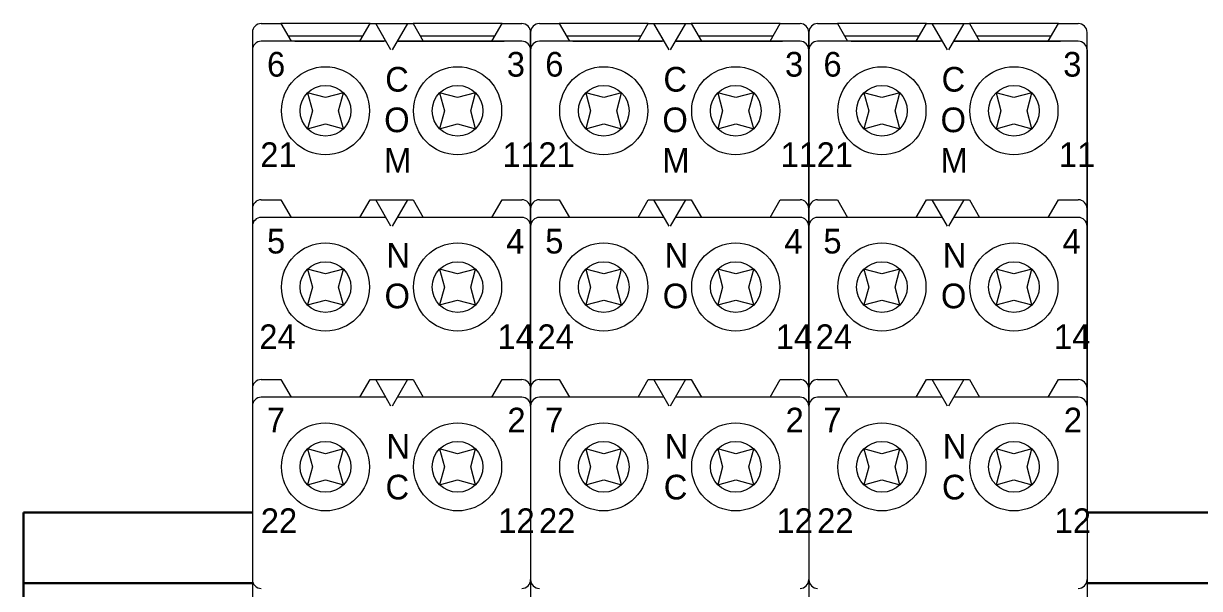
# Model space of a CAD drawing. Header units: millimetres. Extents: x -6000 to 26000, y -6000 to 26000.
# Drawn here: x 78.37 to 87.66, y -3857.66 to -3853.2 of the extents above; entities that cross this region are included whole.
import ezdxf

# ---------------------------------------------------------------- set-up
doc = ezdxf.new("R2010")
doc.units = ezdxf.units.MM
doc.header["$MEASUREMENT"] = 0
for name, color, linetype, lineweight in [('Чертеж и Рисунок_Ном._пера__1', 7, 'Continuous', 15), ('Чертеж и Рисунок_Ном._пера__21', 7, 'Continuous', 30), ('Чертеж и Рисунок_Ном._пера__7', 7, 'Continuous', 15)]:
    doc.layers.add(name, color=color, linetype=linetype, lineweight=lineweight)
doc.styles.add('СГЕНЕРИР_СТИЛЬ_3', font='arial.ttf')

msp = doc.modelspace()

# ---------------------------------------------------------------- linework, layer by layer
at = {"layer": 'Чертеж и Рисунок_Ном._пера__21', "color": 7, "linetype": 'Continuous', "lineweight": 30}
for p, q in [((78.3658, -3857.0623), (80.1741, -3857.0623)), ((78.3658, -3861.9308), (78.3658, -3857.0623)), ((86.7675, -3857.0623), (91.6599, -3857.0623)), ((78.3658, -3857.6187), (80.1741, -3857.6187)), ((86.7675, -3857.6187), (91.6656, -3857.6187))]:
    msp.add_line(p, q, dxfattribs=at)
at = {"layer": 'Чертеж и Рисунок_Ном._пера__7', "color": 7, "linetype": 'Continuous', "lineweight": 15}
for p, q in [((80.1741, -3853.272), (80.1741, -3853.4111)), ((80.2437, -3853.2024), (80.3998, -3853.2024)), ((81.103, -3853.2024), (80.3998, -3853.2024)), ((80.3998, -3853.2024), (80.4802, -3853.3415)), ((81.0226, -3853.3415), (81.103, -3853.2024)), ((81.103, -3853.2024), (81.1478, -3853.2024)), ((81.1259, -3853.2024), (81.4202, -3853.2024)), ((81.2281, -3853.3415), (81.1478, -3853.2024)), ((81.2683, -3853.4111), (81.1478, -3853.2024)), ((81.1478, -3853.2024), (81.3982, -3853.2024)), ((81.3982, -3853.2024), (81.2778, -3853.4111)), ((81.3982, -3853.2024), (81.4431, -3853.2024)), ((82.1462, -3853.2024), (81.4431, -3853.2024)), ((81.4431, -3853.2024), (81.5234, -3853.3415)), ((82.0659, -3853.3415), (82.1462, -3853.2024)), ((82.1462, -3853.2024), (82.3024, -3853.2024)), ((82.3719, -3853.4111), (82.3719, -3853.272)), ((82.3719, -3853.272), (82.3719, -3853.4111)), ((82.4415, -3853.2024), (82.5976, -3853.2024)), ((83.3007, -3853.2024), (82.5976, -3853.2024)), ((82.5976, -3853.2024), (82.6779, -3853.3415)), ((83.2204, -3853.3415), (83.3007, -3853.2024)), ((83.3007, -3853.2024), (83.3456, -3853.2024)), ((83.3237, -3853.2024), (83.6179, -3853.2024)), ((83.4259, -3853.3415), (83.3456, -3853.2024)), ((83.4661, -3853.4111), (83.3456, -3853.2024)), ((83.3456, -3853.2024), (83.596, -3853.2024)), ((83.596, -3853.2024), (83.4755, -3853.4111)), ((83.596, -3853.2024), (83.6409, -3853.2024)), ((84.344, -3853.2024), (83.6409, -3853.2024)), ((83.6409, -3853.2024), (83.7212, -3853.3415)), ((84.2637, -3853.3415), (84.344, -3853.2024)), ((84.344, -3853.2024), (84.5001, -3853.2024)), ((84.5697, -3853.4111), (84.5697, -3853.272)), ((84.5697, -3853.272), (84.5697, -3853.4111)), ((84.6392, -3853.2024), (84.7954, -3853.2024)), ((85.4985, -3853.2024), (84.7954, -3853.2024)), ((84.7954, -3853.2024), (84.8757, -3853.3415)), ((85.4182, -3853.3415), (85.4985, -3853.2024)), ((85.4985, -3853.2024), (85.5434, -3853.2024)), ((85.5215, -3853.2024), (85.8157, -3853.2024)), ((85.6237, -3853.3415), (85.5434, -3853.2024)), ((85.6639, -3853.4111), (85.5434, -3853.2024)), ((85.5434, -3853.2024), (85.7938, -3853.2024)), ((85.7938, -3853.2024), (85.6733, -3853.4111)), ((85.7938, -3853.2024), (85.8387, -3853.2024)), ((86.5418, -3853.2024), (85.8387, -3853.2024)), ((85.8387, -3853.2024), (85.919, -3853.3415)), ((86.4615, -3853.3415), (86.5418, -3853.2024)), ((86.5418, -3853.2024), (86.6979, -3853.2024)), ((86.7675, -3853.4111), (86.7675, -3853.272)), ((81.2281, -3853.3415), (80.2437, -3853.3415)), ((80.4561, -3853.2998), (81.0467, -3853.2998)), ((80.508, -3853.3415), (81.2129, -3853.3415)), ((81.3179, -3853.3415), (82.1633, -3853.3415)), ((82.3024, -3853.3415), (81.3179, -3853.3415)), ((81.3331, -3853.3415), (82.1633, -3853.3415)), ((81.4993, -3853.2998), (82.09, -3853.2998)), ((83.4259, -3853.3415), (82.4415, -3853.3415)), ((82.6538, -3853.2998), (83.2445, -3853.2998)), ((82.7058, -3853.3415), (83.4107, -3853.3415)), ((83.5157, -3853.3415), (84.361, -3853.3415)), ((84.5001, -3853.3415), (83.5157, -3853.3415)), ((83.5309, -3853.3415), (84.361, -3853.3415)), ((83.6971, -3853.2998), (84.2878, -3853.2998)), ((85.6237, -3853.3415), (84.6392, -3853.3415)), ((84.8516, -3853.2998), (85.4423, -3853.2998)), ((84.9035, -3853.3415), (85.6085, -3853.3415)), ((85.7135, -3853.3415), (86.5588, -3853.3415)), ((86.6979, -3853.3415), (85.7135, -3853.3415)), ((85.7287, -3853.3415), (86.5588, -3853.3415)), ((85.8949, -3853.2998), (86.4856, -3853.2998)), ((80.1741, -3853.4111), (80.1741, -3859.4966)), ((80.1741, -3853.4111), (80.1741, -3854.663)), ((82.3719, -3853.4111), (82.3719, -3859.4966)), ((82.3719, -3854.663), (82.3719, -3853.4111)), ((82.3719, -3853.4111), (82.3719, -3859.4966)), ((82.3719, -3853.4111), (82.3719, -3854.663)), ((84.5697, -3853.4111), (84.5697, -3859.4966)), ((84.5697, -3854.663), (84.5697, -3853.4111)), ((84.5697, -3853.4111), (84.5697, -3859.4966)), ((84.5697, -3853.4111), (84.5697, -3854.663)), ((86.7675, -3853.4111), (86.7675, -3859.4966)), ((86.7675, -3854.663), (86.7675, -3853.4111)), ((80.6098, -3853.7494), (80.6477, -3853.891)), ((80.7514, -3853.7873), (80.6098, -3853.7494)), ((80.893, -3853.7494), (80.7514, -3853.7873)), ((80.8551, -3853.891), (80.893, -3853.7494)), ((81.7947, -3853.7873), (81.653, -3853.7494)), ((81.653, -3853.7494), (81.691, -3853.891)), ((81.9363, -3853.7494), (81.7947, -3853.7873)), ((81.8983, -3853.891), (81.9363, -3853.7494)), ((82.8075, -3853.7494), (82.8455, -3853.891)), ((82.9492, -3853.7873), (82.8075, -3853.7494)), ((83.0908, -3853.7494), (82.9492, -3853.7873)), ((83.0529, -3853.891), (83.0908, -3853.7494)), ((83.9924, -3853.7873), (83.8508, -3853.7494)), ((83.8508, -3853.7494), (83.8888, -3853.891)), ((84.1341, -3853.7494), (83.9924, -3853.7873)), ((84.0961, -3853.891), (84.1341, -3853.7494)), ((85.0053, -3853.7494), (85.0433, -3853.891)), ((85.147, -3853.7873), (85.0053, -3853.7494)), ((85.2886, -3853.7494), (85.147, -3853.7873)), ((85.2506, -3853.891), (85.2886, -3853.7494)), ((86.1902, -3853.7873), (86.0486, -3853.7494)), ((86.0486, -3853.7494), (86.0865, -3853.891)), ((86.3318, -3853.7494), (86.1902, -3853.7873)), ((86.2939, -3853.891), (86.3318, -3853.7494)), ((80.6477, -3853.891), (80.6098, -3854.0326)), ((80.893, -3854.0326), (80.8551, -3853.891)), ((81.691, -3853.891), (81.653, -3854.0326)), ((81.9363, -3854.0326), (81.8983, -3853.891)), ((82.8455, -3853.891), (82.8075, -3854.0326)), ((83.0908, -3854.0326), (83.0529, -3853.891)), ((83.8888, -3853.891), (83.8508, -3854.0326)), ((84.1341, -3854.0326), (84.0961, -3853.891)), ((85.0433, -3853.891), (85.0053, -3854.0326)), ((85.2886, -3854.0326), (85.2506, -3853.891)), ((86.0865, -3853.891), (86.0486, -3854.0326)), ((86.3318, -3854.0326), (86.2939, -3853.891)), ((80.6098, -3854.0326), (80.7514, -3853.9947)), ((80.7514, -3853.9947), (80.893, -3854.0326)), ((81.653, -3854.0326), (81.7947, -3853.9947)), ((81.7947, -3853.9947), (81.9363, -3854.0326)), ((82.8075, -3854.0326), (82.9492, -3853.9947)), ((82.9492, -3853.9947), (83.0908, -3854.0326)), ((83.8508, -3854.0326), (83.9924, -3853.9947)), ((83.9924, -3853.9947), (84.1341, -3854.0326)), ((85.0053, -3854.0326), (85.147, -3853.9947)), ((85.147, -3853.9947), (85.2886, -3854.0326)), ((86.0486, -3854.0326), (86.1902, -3853.9947)), ((86.1902, -3853.9947), (86.3318, -3854.0326)), ((80.1741, -3854.663), (80.1741, -3854.8021)), ((80.2437, -3854.5934), (80.3998, -3854.5934)), ((80.3998, -3854.5934), (80.4802, -3854.7325)), ((81.0226, -3854.7325), (81.103, -3854.5934)), ((81.103, -3854.5934), (81.1478, -3854.5934)), ((81.2683, -3854.8021), (81.1478, -3854.5934)), ((81.1478, -3854.5934), (81.3982, -3854.5934)), ((81.3982, -3854.5934), (81.2778, -3854.8021)), ((81.3982, -3854.5934), (81.4431, -3854.5934)), ((81.4431, -3854.5934), (81.5234, -3854.7325)), ((82.0659, -3854.7325), (82.1462, -3854.5934)), ((82.1462, -3854.5934), (82.3024, -3854.5934)), ((82.3719, -3854.8021), (82.3719, -3854.663)), ((82.3719, -3854.663), (82.3719, -3854.8021)), ((82.4415, -3854.5934), (82.5976, -3854.5934)), ((82.5976, -3854.5934), (82.6779, -3854.7325)), ((83.2204, -3854.7325), (83.3007, -3854.5934)), ((83.3007, -3854.5934), (83.3456, -3854.5934)), ((83.4661, -3854.8021), (83.3456, -3854.5934)), ((83.3456, -3854.5934), (83.596, -3854.5934)), ((83.596, -3854.5934), (83.4755, -3854.8021)), ((83.596, -3854.5934), (83.6409, -3854.5934)), ((83.6409, -3854.5934), (83.7212, -3854.7325)), ((84.2637, -3854.7325), (84.344, -3854.5934)), ((84.344, -3854.5934), (84.5001, -3854.5934)), ((84.5697, -3854.8021), (84.5697, -3854.663)), ((84.5697, -3854.663), (84.5697, -3854.8021)), ((84.6392, -3854.5934), (84.7954, -3854.5934)), ((84.7954, -3854.5934), (84.8757, -3854.7325)), ((85.4182, -3854.7325), (85.4985, -3854.5934)), ((85.4985, -3854.5934), (85.5434, -3854.5934)), ((85.6639, -3854.8021), (85.5434, -3854.5934)), ((85.5434, -3854.5934), (85.7938, -3854.5934)), ((85.7938, -3854.5934), (85.6733, -3854.8021)), ((85.7938, -3854.5934), (85.8387, -3854.5934)), ((85.8387, -3854.5934), (85.919, -3854.7325)), ((86.4615, -3854.7325), (86.5418, -3854.5934)), ((86.5418, -3854.5934), (86.6979, -3854.5934)), ((86.7675, -3854.8021), (86.7675, -3854.663)), ((81.2281, -3854.7325), (80.2437, -3854.7325)), ((82.3024, -3854.7325), (81.3179, -3854.7325)), ((83.4259, -3854.7325), (82.4415, -3854.7325)), ((84.5001, -3854.7325), (83.5157, -3854.7325)), ((85.6237, -3854.7325), (84.6392, -3854.7325)), ((86.6979, -3854.7325), (85.7135, -3854.7325)), ((80.1741, -3854.8021), (80.1741, -3856.0818)), ((82.3719, -3856.0818), (82.3719, -3854.8021)), ((82.3719, -3854.8021), (82.3719, -3856.0818)), ((84.5697, -3856.0818), (84.5697, -3854.8021)), ((84.5697, -3854.8021), (84.5697, -3856.0818)), ((86.7675, -3856.0818), (86.7675, -3854.8021)), ((80.6098, -3855.1404), (80.6477, -3855.282)), ((80.7514, -3855.1783), (80.6098, -3855.1404)), ((80.893, -3855.1404), (80.7514, -3855.1783)), ((80.8551, -3855.282), (80.893, -3855.1404)), ((81.653, -3855.1404), (81.691, -3855.282)), ((81.7947, -3855.1783), (81.653, -3855.1404)), ((81.9363, -3855.1404), (81.7947, -3855.1783)), ((81.8983, -3855.282), (81.9363, -3855.1404)), ((82.8075, -3855.1404), (82.8455, -3855.282)), ((82.9492, -3855.1783), (82.8075, -3855.1404)), ((83.0908, -3855.1404), (82.9492, -3855.1783)), ((83.0529, -3855.282), (83.0908, -3855.1404)), ((83.8508, -3855.1404), (83.8888, -3855.282)), ((83.9924, -3855.1783), (83.8508, -3855.1404)), ((84.1341, -3855.1404), (83.9924, -3855.1783)), ((84.0961, -3855.282), (84.1341, -3855.1404)), ((85.0053, -3855.1404), (85.0433, -3855.282)), ((85.147, -3855.1783), (85.0053, -3855.1404)), ((85.2886, -3855.1404), (85.147, -3855.1783)), ((85.2506, -3855.282), (85.2886, -3855.1404)), ((86.0486, -3855.1404), (86.0865, -3855.282)), ((86.1902, -3855.1783), (86.0486, -3855.1404)), ((86.3318, -3855.1404), (86.1902, -3855.1783)), ((86.2939, -3855.282), (86.3318, -3855.1404)), ((80.6477, -3855.282), (80.6098, -3855.4236)), ((80.893, -3855.4236), (80.8551, -3855.282)), ((81.691, -3855.282), (81.653, -3855.4236)), ((81.9363, -3855.4236), (81.8983, -3855.282)), ((82.8455, -3855.282), (82.8075, -3855.4236)), ((83.0908, -3855.4236), (83.0529, -3855.282)), ((83.8888, -3855.282), (83.8508, -3855.4236)), ((84.1341, -3855.4236), (84.0961, -3855.282)), ((85.0433, -3855.282), (85.0053, -3855.4236)), ((85.2886, -3855.4236), (85.2506, -3855.282)), ((86.0865, -3855.282), (86.0486, -3855.4236)), ((86.3318, -3855.4236), (86.2939, -3855.282)), ((80.6098, -3855.4236), (80.7514, -3855.3857)), ((80.7514, -3855.3857), (80.893, -3855.4236)), ((81.653, -3855.4236), (81.7947, -3855.3857)), ((81.7947, -3855.3857), (81.9363, -3855.4236)), ((82.8075, -3855.4236), (82.9492, -3855.3857)), ((82.9492, -3855.3857), (83.0908, -3855.4236)), ((83.8508, -3855.4236), (83.9924, -3855.3857)), ((83.9924, -3855.3857), (84.1341, -3855.4236)), ((85.0053, -3855.4236), (85.147, -3855.3857)), ((85.147, -3855.3857), (85.2886, -3855.4236)), ((86.0486, -3855.4236), (86.1902, -3855.3857)), ((86.1902, -3855.3857), (86.3318, -3855.4236)), ((80.2437, -3856.0123), (80.3998, -3856.0123)), ((80.3998, -3856.0123), (80.4802, -3856.1514)), ((81.0226, -3856.1514), (81.103, -3856.0123)), ((81.103, -3856.0123), (81.1478, -3856.0123)), ((81.2683, -3856.2209), (81.1478, -3856.0123)), ((81.1478, -3856.0123), (81.3982, -3856.0123)), ((81.3982, -3856.0123), (81.2778, -3856.2209)), ((81.3982, -3856.0123), (81.4431, -3856.0123)), ((81.4431, -3856.0123), (81.5234, -3856.1514)), ((82.0659, -3856.1514), (82.1462, -3856.0123)), ((82.1462, -3856.0123), (82.3024, -3856.0123)), ((82.4415, -3856.0123), (82.5976, -3856.0123)), ((82.5976, -3856.0123), (82.6779, -3856.1514)), ((83.2204, -3856.1514), (83.3007, -3856.0123)), ((83.3007, -3856.0123), (83.3456, -3856.0123)), ((83.4661, -3856.2209), (83.3456, -3856.0123)), ((83.3456, -3856.0123), (83.596, -3856.0123)), ((83.596, -3856.0123), (83.4755, -3856.2209)), ((83.596, -3856.0123), (83.6409, -3856.0123)), ((83.6409, -3856.0123), (83.7212, -3856.1514)), ((84.2637, -3856.1514), (84.344, -3856.0123)), ((84.344, -3856.0123), (84.5001, -3856.0123)), ((84.6392, -3856.0123), (84.7954, -3856.0123)), ((84.7954, -3856.0123), (84.8757, -3856.1514)), ((85.4182, -3856.1514), (85.4985, -3856.0123)), ((85.4985, -3856.0123), (85.5434, -3856.0123)), ((85.6639, -3856.2209), (85.5434, -3856.0123)), ((85.5434, -3856.0123), (85.7938, -3856.0123)), ((85.7938, -3856.0123), (85.6733, -3856.2209)), ((85.7938, -3856.0123), (85.8387, -3856.0123)), ((85.8387, -3856.0123), (85.919, -3856.1514)), ((86.4615, -3856.1514), (86.5418, -3856.0123)), ((86.5418, -3856.0123), (86.6979, -3856.0123)), ((80.1741, -3856.0818), (80.1741, -3856.2209)), ((81.2281, -3856.1514), (80.2437, -3856.1514)), ((82.3024, -3856.1514), (81.3179, -3856.1514)), ((82.3719, -3856.2209), (82.3719, -3856.0818)), ((82.3719, -3856.0818), (82.3719, -3856.2209)), ((83.4259, -3856.1514), (82.4415, -3856.1514)), ((84.5001, -3856.1514), (83.5157, -3856.1514)), ((84.5697, -3856.2209), (84.5697, -3856.0818)), ((84.5697, -3856.0818), (84.5697, -3856.2209)), ((85.6237, -3856.1514), (84.6392, -3856.1514)), ((86.6979, -3856.1514), (85.7135, -3856.1514)), ((86.7675, -3856.2209), (86.7675, -3856.0818)), ((80.6098, -3856.5592), (80.6477, -3856.7008)), ((80.7514, -3856.5971), (80.6098, -3856.5592)), ((80.893, -3856.5592), (80.7514, -3856.5971)), ((80.8551, -3856.7008), (80.893, -3856.5592)), ((81.7947, -3856.5971), (81.653, -3856.5592)), ((81.653, -3856.5592), (81.691, -3856.7008)), ((81.9363, -3856.5592), (81.7947, -3856.5971)), ((81.8983, -3856.7008), (81.9363, -3856.5592)), ((82.8075, -3856.5592), (82.8455, -3856.7008)), ((82.9492, -3856.5971), (82.8075, -3856.5592)), ((83.0908, -3856.5592), (82.9492, -3856.5971)), ((83.0529, -3856.7008), (83.0908, -3856.5592)), ((83.9924, -3856.5971), (83.8508, -3856.5592)), ((83.8508, -3856.5592), (83.8888, -3856.7008)), ((84.1341, -3856.5592), (83.9924, -3856.5971)), ((84.0961, -3856.7008), (84.1341, -3856.5592)), ((85.0053, -3856.5592), (85.0433, -3856.7008)), ((85.147, -3856.5971), (85.0053, -3856.5592)), ((85.2886, -3856.5592), (85.147, -3856.5971)), ((85.2506, -3856.7008), (85.2886, -3856.5592)), ((86.1902, -3856.5971), (86.0486, -3856.5592)), ((86.0486, -3856.5592), (86.0865, -3856.7008)), ((86.3318, -3856.5592), (86.1902, -3856.5971)), ((86.2939, -3856.7008), (86.3318, -3856.5592)), ((80.6477, -3856.7008), (80.6098, -3856.8424)), ((80.893, -3856.8424), (80.8551, -3856.7008)), ((81.691, -3856.7008), (81.653, -3856.8424)), ((81.9363, -3856.8424), (81.8983, -3856.7008)), ((82.8455, -3856.7008), (82.8075, -3856.8424)), ((83.0908, -3856.8424), (83.0529, -3856.7008)), ((83.8888, -3856.7008), (83.8508, -3856.8424)), ((84.1341, -3856.8424), (84.0961, -3856.7008)), ((85.0433, -3856.7008), (85.0053, -3856.8424)), ((85.2886, -3856.8424), (85.2506, -3856.7008)), ((86.0865, -3856.7008), (86.0486, -3856.8424)), ((86.3318, -3856.8424), (86.2939, -3856.7008)), ((80.6098, -3856.8424), (80.7514, -3856.8045)), ((80.7514, -3856.8045), (80.893, -3856.8424)), ((81.653, -3856.8424), (81.7947, -3856.8045)), ((81.7947, -3856.8045), (81.9363, -3856.8424)), ((82.8075, -3856.8424), (82.9492, -3856.8045)), ((82.9492, -3856.8045), (83.0908, -3856.8424)), ((83.8508, -3856.8424), (83.9924, -3856.8045)), ((83.9924, -3856.8045), (84.1341, -3856.8424)), ((85.0053, -3856.8424), (85.147, -3856.8045)), ((85.147, -3856.8045), (85.2886, -3856.8424)), ((86.0486, -3856.8424), (86.1902, -3856.8045)), ((86.1902, -3856.8045), (86.3318, -3856.8424))]:
    msp.add_line(p, q, dxfattribs=at)
for centre, radius in [((80.7514, -3853.891), 0.3477), ((81.7947, -3853.891), 0.3477), ((82.9492, -3853.891), 0.3477), ((83.9924, -3853.891), 0.3477), ((85.147, -3853.891), 0.3477), ((86.1902, -3853.891), 0.3477), ((80.7514, -3853.891), 0.2003), ((81.7947, -3853.891), 0.2003), ((82.9492, -3853.891), 0.2003), ((83.9924, -3853.891), 0.2003), ((85.147, -3853.891), 0.2003), ((86.1902, -3853.891), 0.2003), ((80.7514, -3855.282), 0.3477), ((81.7947, -3855.282), 0.3477), ((82.9492, -3855.282), 0.3477), ((83.9924, -3855.282), 0.3477), ((85.147, -3855.282), 0.3477), ((86.1902, -3855.282), 0.3477), ((80.7514, -3855.282), 0.2003), ((81.7947, -3855.282), 0.2003), ((82.9492, -3855.282), 0.2003), ((83.9924, -3855.282), 0.2003), ((85.147, -3855.282), 0.2003), ((86.1902, -3855.282), 0.2003), ((80.7514, -3856.7008), 0.3477), ((81.7947, -3856.7008), 0.3477), ((82.9492, -3856.7008), 0.3477), ((83.9924, -3856.7008), 0.3477), ((85.147, -3856.7008), 0.3477), ((86.1902, -3856.7008), 0.3477), ((80.7514, -3856.7008), 0.2003), ((81.7947, -3856.7008), 0.2003), ((82.9492, -3856.7008), 0.2003), ((83.9924, -3856.7008), 0.2003), ((85.147, -3856.7008), 0.2003), ((86.1902, -3856.7008), 0.2003)]:
    msp.add_circle(centre, radius, dxfattribs=at)
for centre, start, end in [((80.2437, -3853.272), 90, 180), ((82.3024, -3853.272), 0, 90), ((82.4415, -3853.272), 90, 180), ((84.5001, -3853.272), 0, 90), ((84.6392, -3853.272), 90, 180), ((86.6979, -3853.272), 0, 90), ((80.2437, -3853.4111), 90, 180), ((82.3024, -3853.4111), 0, 90), ((82.4415, -3853.4111), 90, 180), ((84.5001, -3853.4111), 0, 90), ((84.6392, -3853.4111), 90, 180), ((86.6979, -3853.4111), 0, 90), ((80.2437, -3854.663), 90, 180), ((82.3024, -3854.663), 0, 90), ((82.4415, -3854.663), 90, 180), ((84.5001, -3854.663), 0, 90), ((84.6392, -3854.663), 90, 180), ((86.6979, -3854.663), 0, 90), ((80.2437, -3854.8021), 90, 180), ((82.3024, -3854.8021), 0, 90), ((82.4415, -3854.8021), 90, 180), ((84.5001, -3854.8021), 0, 90), ((84.6392, -3854.8021), 90, 180), ((86.6979, -3854.8021), 0, 90), ((80.2437, -3856.0818), 90, 180), ((82.3024, -3856.0818), 0, 90), ((82.4415, -3856.0818), 90, 180), ((84.5001, -3856.0818), 0, 90), ((84.6392, -3856.0818), 90, 180), ((86.6979, -3856.0818), 0, 90), ((80.2437, -3856.2209), 90, 180), ((82.3024, -3856.2209), 0, 90), ((82.4415, -3856.2209), 90, 180), ((84.5001, -3856.2209), 0, 90), ((84.6392, -3856.2209), 90, 180), ((86.6979, -3856.2209), 0, 90), ((80.2437, -3857.591), 180, 270), ((82.3024, -3857.591), 270, 0), ((82.4415, -3857.591), 180, 270), ((84.5001, -3857.591), 270, 0), ((84.6392, -3857.591), 180, 270), ((86.6979, -3857.591), 270, 0)]:
    msp.add_arc(centre, 0.0695, start, end, dxfattribs=at)

# ---------------------------------------------------------------- texts
at = {"layer": 'Чертеж и Рисунок_Ном._пера__1', "color": 7, "linetype": 'Continuous', "lineweight": 15, "char_height": 0.19474, "attachment_point": 7, "style": 'СГЕНЕРИР_СТИЛЬ_3'}
for s, insert in [('\\A1;{\\W0.950000x;\\pql;\\fArial|b0|i0|c204|p38;6}', (80.2896, -3853.624)), ('\\A1;{\\W0.950000x;\\pql;\\fArial|b0|i0|c204|p38;3}', (82.1836, -3853.6241)), ('\\A1;{\\W0.950000x;\\pql;\\fArial|b0|i0|c204|p38;6}', (82.4874, -3853.624)), ('\\A1;{\\W0.950000x;\\pql;\\fArial|b0|i0|c204|p38;3}', (84.3814, -3853.6241)), ('\\A1;{\\W0.950000x;\\pql;\\fArial|b0|i0|c204|p38;6}', (84.6851, -3853.624)), ('\\A1;{\\W0.950000x;\\pql;\\fArial|b0|i0|c204|p38;3}', (86.5792, -3853.6241)), ('\\A1;{\\W0.950000x;\\pql;\\fArial|b0|i0|c204|p38;C}', (81.223, -3853.7426)), ('\\A1;{\\W0.950000x;\\pql;\\fArial|b0|i0|c204|p38;C}', (83.4208, -3853.7426)), ('\\A1;{\\W0.950000x;\\pql;\\fArial|b0|i0|c204|p38;C}', (85.6186, -3853.7426)), ('\\A1;{\\W0.950000x;\\pql;\\fArial|b0|i0|c204|p38;O}', (81.2149, -3854.0626)), ('\\A1;{\\W0.950000x;\\pql;\\fArial|b0|i0|c204|p38;O}', (83.4127, -3854.0626)), ('\\A1;{\\W0.950000x;\\pql;\\fArial|b0|i0|c204|p38;O}', (85.6105, -3854.0626)), ('\\A1;{\\W0.950000x;\\pql;\\fArial|b0|i0|c204|p38;21}', (80.2361, -3854.3348)), ('\\A1;{\\W0.950000x;\\pql;\\fArial|b0|i0|c204|p38;M}', (81.2143, -3854.3793)), ('\\A1;{\\W0.950000x;\\pql;\\fArial|b0|i0|c204|p38;11}', (82.1494, -3854.3348)), ('\\A1;{\\W0.950000x;\\pql;\\fArial|b0|i0|c204|p38;21}', (82.4339, -3854.3348)), ('\\A1;{\\W0.950000x;\\pql;\\fArial|b0|i0|c204|p38;M}', (83.412, -3854.3793)), ('\\A1;{\\W0.950000x;\\pql;\\fArial|b0|i0|c204|p38;11}', (84.3472, -3854.3348)), ('\\A1;{\\W0.950000x;\\pql;\\fArial|b0|i0|c204|p38;21}', (84.6316, -3854.3348)), ('\\A1;{\\W0.950000x;\\pql;\\fArial|b0|i0|c204|p38;M}', (85.6098, -3854.3793)), ('\\A1;{\\W0.950000x;\\pql;\\fArial|b0|i0|c204|p38;11}', (86.5449, -3854.3348)), ('\\A1;{\\W0.950000x;\\pql;\\fArial|b0|i0|c204|p38;5}', (80.2892, -3855.02)), ('\\A1;{\\W0.950000x;\\pql;\\fArial|b0|i0|c204|p38;4}', (82.1785, -3855.0198)), ('\\A1;{\\W0.950000x;\\pql;\\fArial|b0|i0|c204|p38;5}', (82.4869, -3855.02)), ('\\A1;{\\W0.950000x;\\pql;\\fArial|b0|i0|c204|p38;4}', (84.3763, -3855.0198)), ('\\A1;{\\W0.950000x;\\pql;\\fArial|b0|i0|c204|p38;5}', (84.6847, -3855.02)), ('\\A1;{\\W0.950000x;\\pql;\\fArial|b0|i0|c204|p38;4}', (86.5741, -3855.0198)), ('\\A1;{\\W0.950000x;\\pql;\\fArial|b0|i0|c204|p38;N}', (81.2325, -3855.1291)), ('\\A1;{\\W0.950000x;\\pql;\\fArial|b0|i0|c204|p38;N}', (83.4303, -3855.1291)), ('\\A1;{\\W0.950000x;\\pql;\\fArial|b0|i0|c204|p38;N}', (85.628, -3855.1291)), ('\\A1;{\\W0.950000x;\\pql;\\fArial|b0|i0|c204|p38;O}', (81.2177, -3855.4523)), ('\\A1;{\\W0.950000x;\\pql;\\fArial|b0|i0|c204|p38;O}', (83.4155, -3855.4523)), ('\\A1;{\\W0.950000x;\\pql;\\fArial|b0|i0|c204|p38;O}', (85.6133, -3855.4523)), ('\\A1;{\\W0.950000x;\\pql;\\fArial|b0|i0|c204|p38;24}', (80.2284, -3855.7715)), ('\\A1;{\\W0.950000x;\\pql;\\fArial|b0|i0|c204|p38;14}', (82.1105, -3855.7715)), ('\\A1;{\\W0.950000x;\\pql;\\fArial|b0|i0|c204|p38;24}', (82.4262, -3855.7715)), ('\\A1;{\\W0.950000x;\\pql;\\fArial|b0|i0|c204|p38;14}', (84.3083, -3855.7715)), ('\\A1;{\\W0.950000x;\\pql;\\fArial|b0|i0|c204|p38;24}', (84.624, -3855.7715)), ('\\A1;{\\W0.950000x;\\pql;\\fArial|b0|i0|c204|p38;14}', (86.5061, -3855.7715)), ('\\A1;{\\W0.950000x;\\pql;\\fArial|b0|i0|c204|p38;7}', (80.2885, -3856.4276)), ('\\A1;{\\W0.950000x;\\pql;\\fArial|b0|i0|c204|p38;2}', (82.1885, -3856.4292)), ('\\A1;{\\W0.950000x;\\pql;\\fArial|b0|i0|c204|p38;7}', (82.4862, -3856.4276)), ('\\A1;{\\W0.950000x;\\pql;\\fArial|b0|i0|c204|p38;2}', (84.3863, -3856.4292)), ('\\A1;{\\W0.950000x;\\pql;\\fArial|b0|i0|c204|p38;7}', (84.684, -3856.4276)), ('\\A1;{\\W0.950000x;\\pql;\\fArial|b0|i0|c204|p38;2}', (86.5841, -3856.4292)), ('\\A1;{\\W0.950000x;\\pql;\\fArial|b0|i0|c204|p38;N}', (81.2325, -3856.6376)), ('\\A1;{\\W0.950000x;\\pql;\\fArial|b0|i0|c204|p38;N}', (83.4303, -3856.6376)), ('\\A1;{\\W0.950000x;\\pql;\\fArial|b0|i0|c204|p38;N}', (85.628, -3856.6376)), ('\\A1;{\\W0.950000x;\\pql;\\fArial|b0|i0|c204|p38;C}', (81.2258, -3856.9608)), ('\\A1;{\\W0.950000x;\\pql;\\fArial|b0|i0|c204|p38;C}', (83.4236, -3856.9608)), ('\\A1;{\\W0.950000x;\\pql;\\fArial|b0|i0|c204|p38;C}', (85.6214, -3856.9608)), ('\\A1;{\\W0.950000x;\\pql;\\fArial|b0|i0|c204|p38;22}', (80.2402, -3857.2234)), ('\\A1;{\\W0.950000x;\\pql;\\fArial|b0|i0|c204|p38;12}', (82.1163, -3857.2234)), ('\\A1;{\\W0.950000x;\\pql;\\fArial|b0|i0|c204|p38;22}', (82.4379, -3857.2234)), ('\\A1;{\\W0.950000x;\\pql;\\fArial|b0|i0|c204|p38;12}', (84.314, -3857.2234)), ('\\A1;{\\W0.950000x;\\pql;\\fArial|b0|i0|c204|p38;22}', (84.6357, -3857.2234)), ('\\A1;{\\W0.950000x;\\pql;\\fArial|b0|i0|c204|p38;12}', (86.5118, -3857.2234))]:
    msp.add_mtext(s, dxfattribs=dict(at, insert=insert))

doc.saveas('drawing.dxf')
